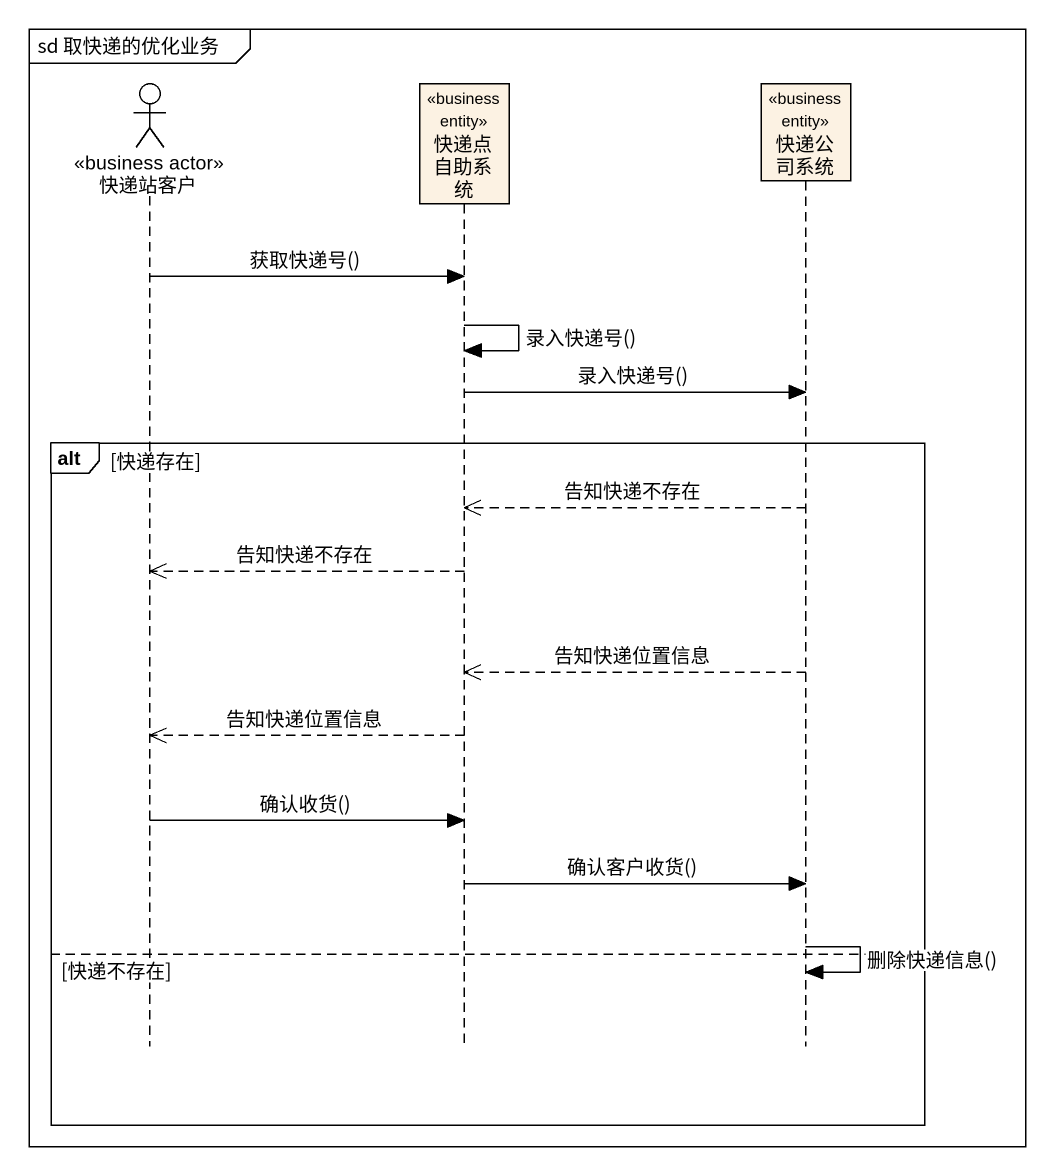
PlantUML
@startuml
mainframe sd 取快递的优化业务
hide footbox
actor 快递站客户 <<business actor>>
participant 快递点自助系统 <<business entity>>
participant 快递公司系统 <<business entity>>

快递站客户 -> 快递点自助系统 : 获取快递号()
快递点自助系统 -> 快递点自助系统 : 录入快递号()
快递点自助系统 -> 快递公司系统 : 录入快递号()
alt 快递存在
  快递公司系统 -->> 快递点自助系统 : 告知快递不存在
  快递点自助系统 -->> 快递站客户 : 告知快递不存在
  快递公司系统 -->> 快递点自助系统 : 告知快递位置信息
  快递点自助系统 -->> 快递站客户 : 告知快递位置信息
  快递站客户 -> 快递点自助系统 : 确认收货()
  快递点自助系统 -> 快递公司系统 : 确认客户收货()
  快递公司系统 -> 快递公司系统 : 删除快递信息()
else 快递不存在
end
@enduml
